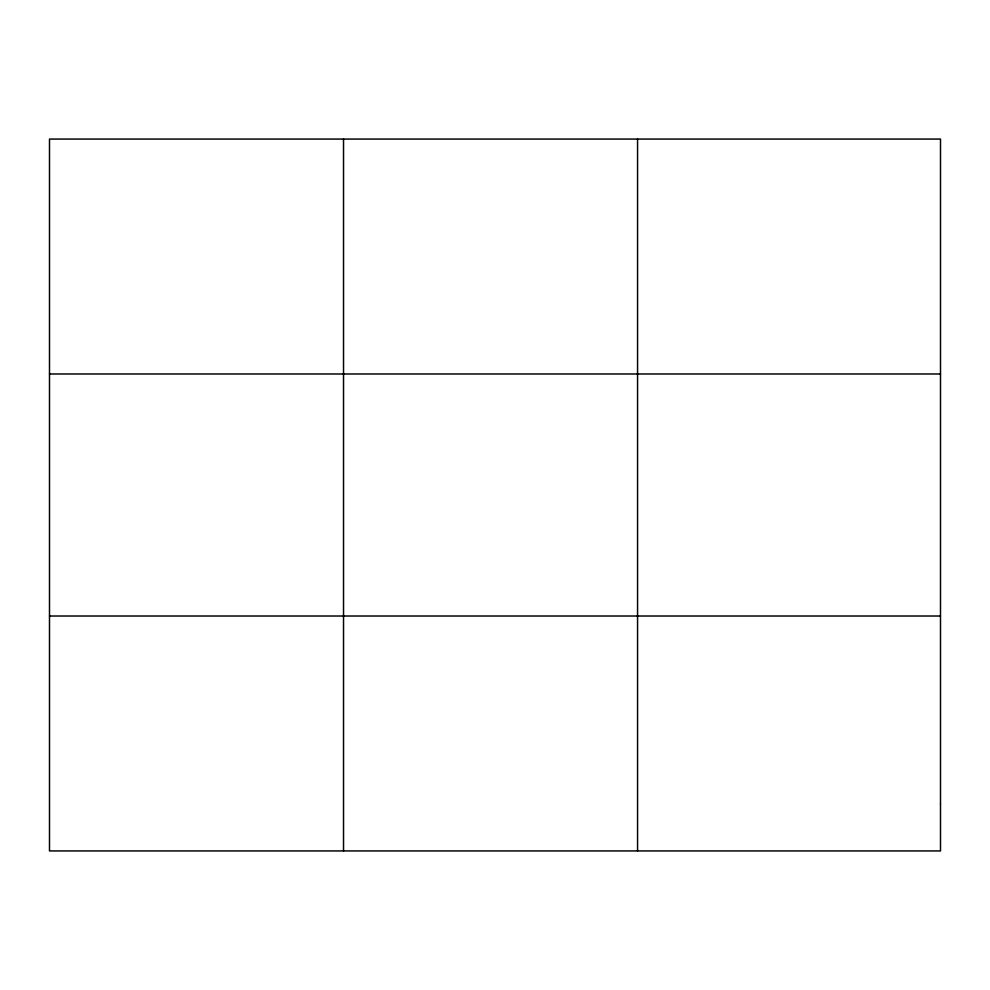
<?xml version="1.0" encoding="UTF-8"?>
<svg xmlns="http://www.w3.org/2000/svg" width="990" height="990" viewBox="0 0 990 990"><rect width="100%" height="100%" fill="white"/><g stroke="black" fill="none" stroke-linecap="round" stroke-linejoin="round"><path stroke-width="1.49" d="M343.53 139.07L343.53 850.93M637.56 139.07L637.56 850.93M49.5 373.985L940.5 373.985M49.5 616.015L940.5 616.015M940.5 803.942L940.5 850.93L49.5 850.93L49.5 139.07L940.5 139.07L940.5 803.942"/></g></svg>
